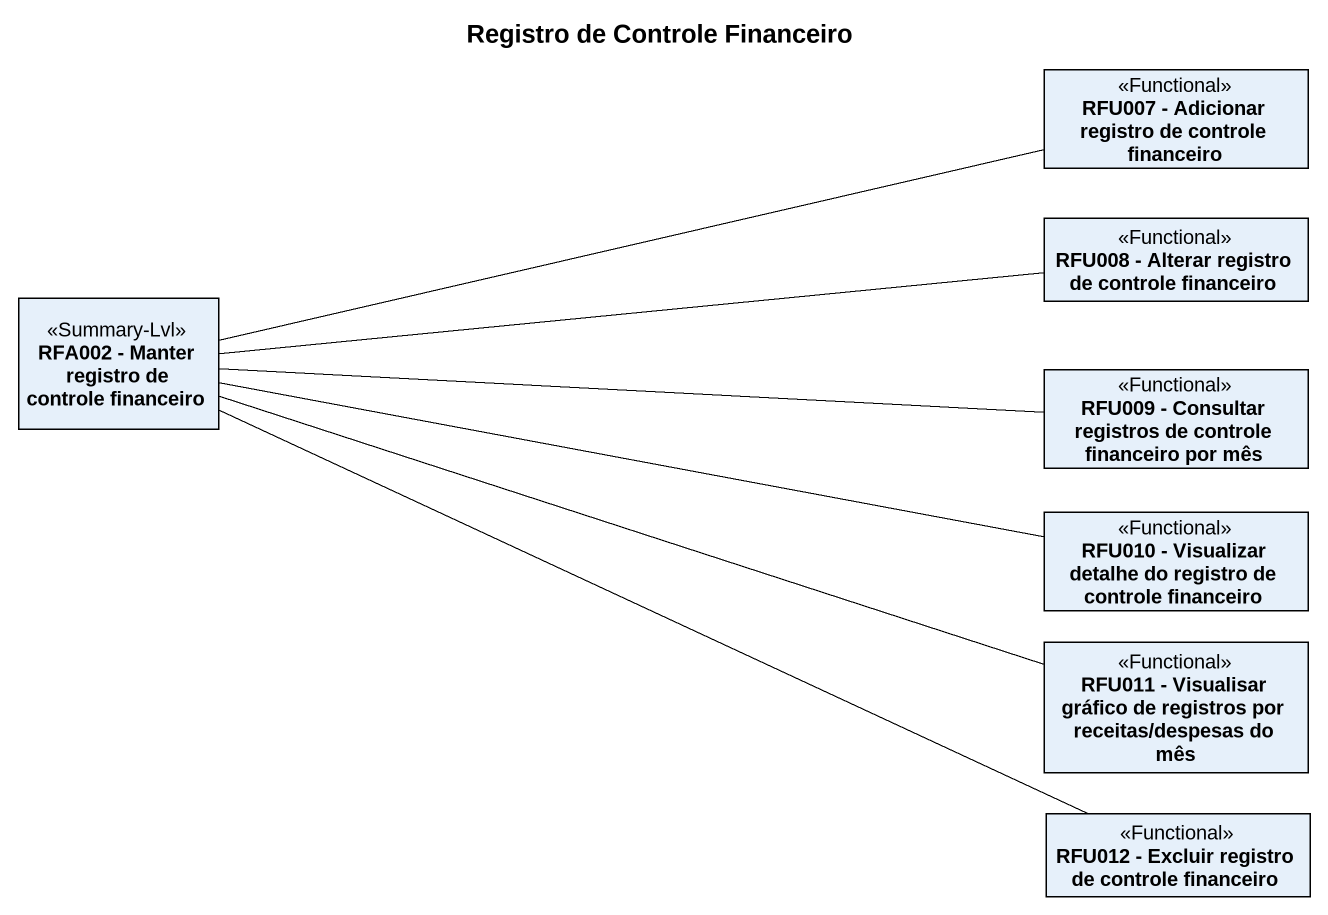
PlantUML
@startuml
title Registro de Controle Financeiro
hide circle
hide empty members
class "RFU007 - Adicionar registro de controle financeiro" as RFU007_Adicionar_registro <<Functional>>
class "RFU008 - Alterar registro de controle financeiro" as RFU008_Alterar_registro_de <<Functional>>
class "RFA002 - Manter registro de controle financeiro" as RFA002_Manter_registro_de <<Summary-Lvl>>
class "RFU009 - Consultar registros de controle financeiro por mês" as RFU009_Consultar_registros <<Functional>>
class "RFU010 - Visualizar detalhe do registro de controle financeiro" as RFU010_Visualizar_detalhe <<Functional>>
class "RFU011 - Visualisar gráfico de registros por receitas/despesas do mês" as RFU011_Visualisar_gráfico <<Functional>>
class "RFU012 - Excluir registro de controle financeiro" as RFU012_Excluir_registro_de <<Functional>>
RFA002_Manter_registro_de -right- RFU007_Adicionar_registro
RFA002_Manter_registro_de -right- RFU008_Alterar_registro_de
RFA002_Manter_registro_de -right- RFU009_Consultar_registros
RFA002_Manter_registro_de -right- RFU010_Visualizar_detalhe
RFA002_Manter_registro_de -right- RFU011_Visualisar_gráfico
RFA002_Manter_registro_de -right- RFU012_Excluir_registro_de
@enduml
